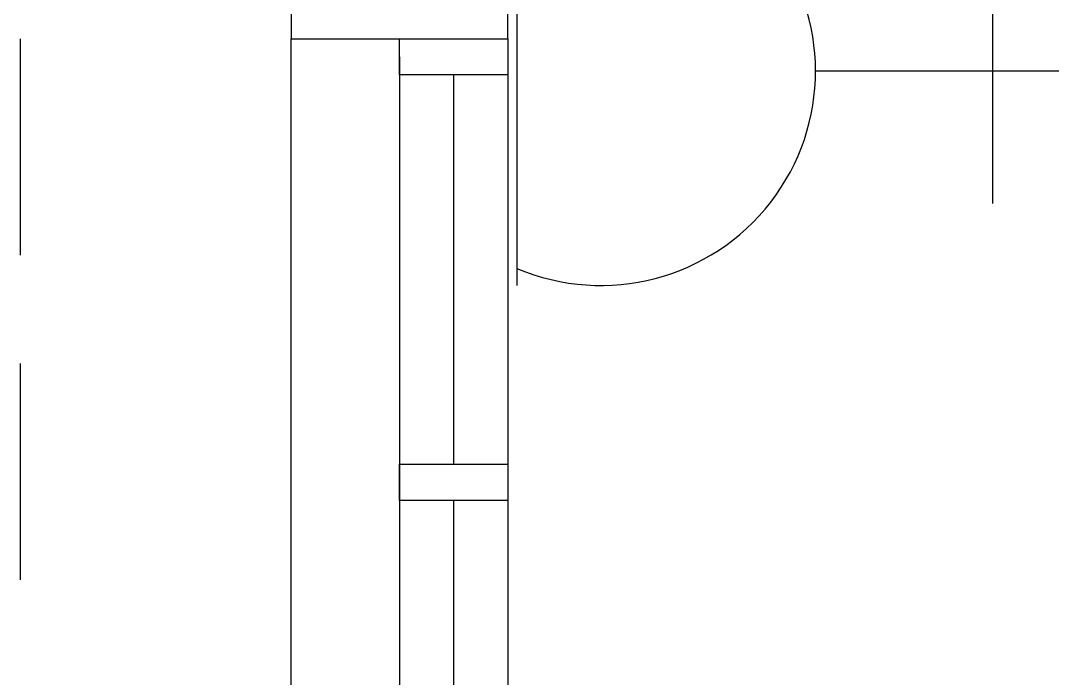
# Model space of a CAD drawing. Header units: inches. Extents: x 16928 to 514628, y -1471 to 241387.
# Drawn here: x 168855 to 170285, y 49629 to 50541 of the extents above; entities that cross this region are included whole.
import ezdxf

# ---------------------------------------------------------------- set-up
doc = ezdxf.new("R2010")
doc.units = ezdxf.units.IN
doc.header["$MEASUREMENT"] = 0
doc.linetypes.add('HIDDEN', pattern=[0.375, 0.25, -0.125])
for name, color, linetype in [('ELECT', 6, 'Continuous'), ('LW', 2, 'Continuous'), ('TB', 8, 'Continuous'), ('WALL', 1, 'Continuous'), ('WIN', 9, 'Continuous')]:
    doc.layers.add(name, color=color, linetype=linetype)

# ---------------------------------------------------------------- blocks, each defined once
blk = doc.blocks.new('13A SSO 300mm')
at = {"layer": 'ELECT', "color": 6}
for p, q in [((0, 413.8), (0, 904.4)), ((-184, 659.1), (184, 659.1)), ((-297.4, 0), (297.4, 0))]:
    blk.add_line(p, q, dxfattribs=at)
blk.add_arc((0, 116.3), 297.4, 336.9763, 203.0237, dxfattribs=at)

msp = doc.modelspace()

# ---------------------------------------------------------------- linework, layer by layer
at = {"layer": 'LW', "linetype": 'HIDDEN', "ltscale": 1200}
msp.add_line((168855, 46615.4), (168855, 51415.4), dxfattribs=at)
at = {"layer": 'LW'}
msp.add_line((169230, 47515.4), (169230, 50515.4), dxfattribs=at)
at = {"layer": 'WALL'}
msp.add_line((169530, 50515.4), (169530, 52090.4), dxfattribs=at)
msp.add_lwpolyline([(169530, 50515.4), (169530, 50665.4), (169230, 50665.4), (169230, 50515.4)], close=True, dxfattribs=at)
at = {"layer": 'WIN'}
for p, q in [((169530, 50515.4), (169530, 47515.4)), ((169380, 50490.4), (169380, 47540.4)), ((169455, 49925.4), (169455, 50465.4)), ((169455, 49335.4), (169455, 49875.4))]:
    msp.add_line(p, q, dxfattribs=at)
for points in [[(169380, 50465.4), (169380, 50515.4), (169530, 50515.4), (169530, 50465.4)], [(169380, 49875.4), (169380, 49925.4), (169530, 49925.4), (169530, 49875.4)]]:
    msp.add_lwpolyline(points, close=True, dxfattribs=at)

# ---------------------------------------------------------------- block references
at = {"layer": 'TB', "color": 6, "linetype": 'Continuous', "rotation": 270}
msp.add_blockref('13A SSO 300mm', (169542.7, 50470.9), dxfattribs=at)

doc.saveas('drawing.dxf')
